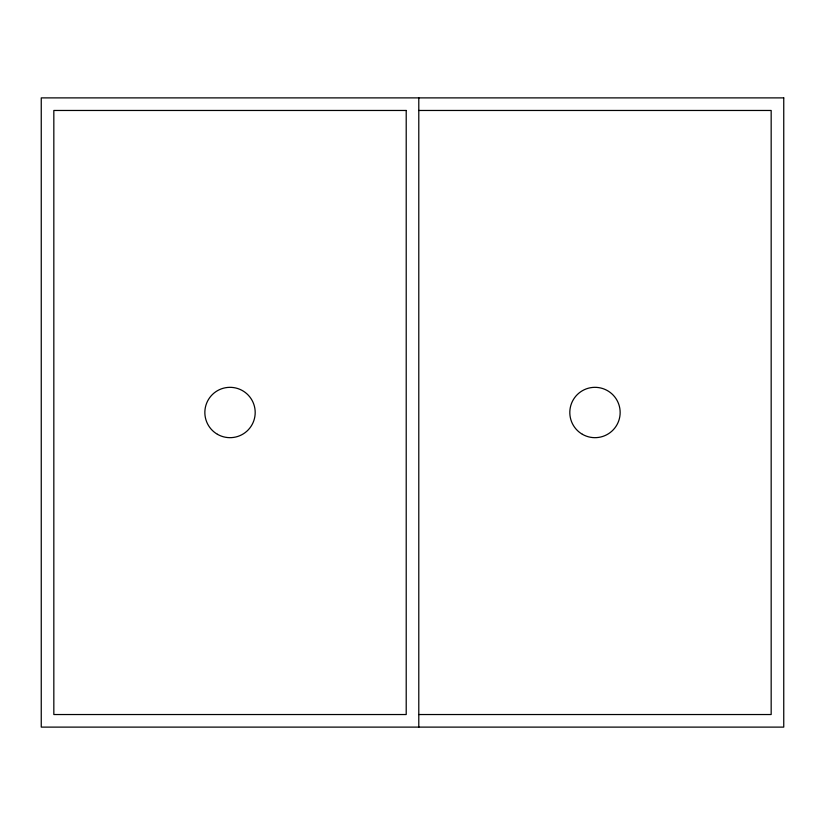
<?xml version="1.0" encoding="UTF-8"?>
<svg xmlns="http://www.w3.org/2000/svg" width="825" height="825" viewBox="0 0 825 825"><rect width="100%" height="100%" fill="white"/><g stroke="black" fill="none" stroke-linecap="round" stroke-linejoin="round"><path stroke-width="1.24" d="M418.791 110.468L771.169 110.468L771.169 714.533L418.791 714.533M418.791 97.886L418.791 727.114M783.75 97.886L41.25 97.886L41.25 727.114L783.75 727.114L783.75 97.886M406.209 110.468L53.831 110.468L53.831 714.533L406.209 714.533L406.209 110.468M582.398 434.301A25.173 25.173 0 0 0 620.153 412.5A25.173 25.173 0 0 0 582.398 390.699A25.173 25.173 0 0 0 582.398 434.301M217.439 434.301A25.173 25.173 0 0 0 255.193 412.5A25.173 25.173 0 0 0 217.439 390.699A25.173 25.173 0 0 0 217.439 434.301"/></g></svg>
